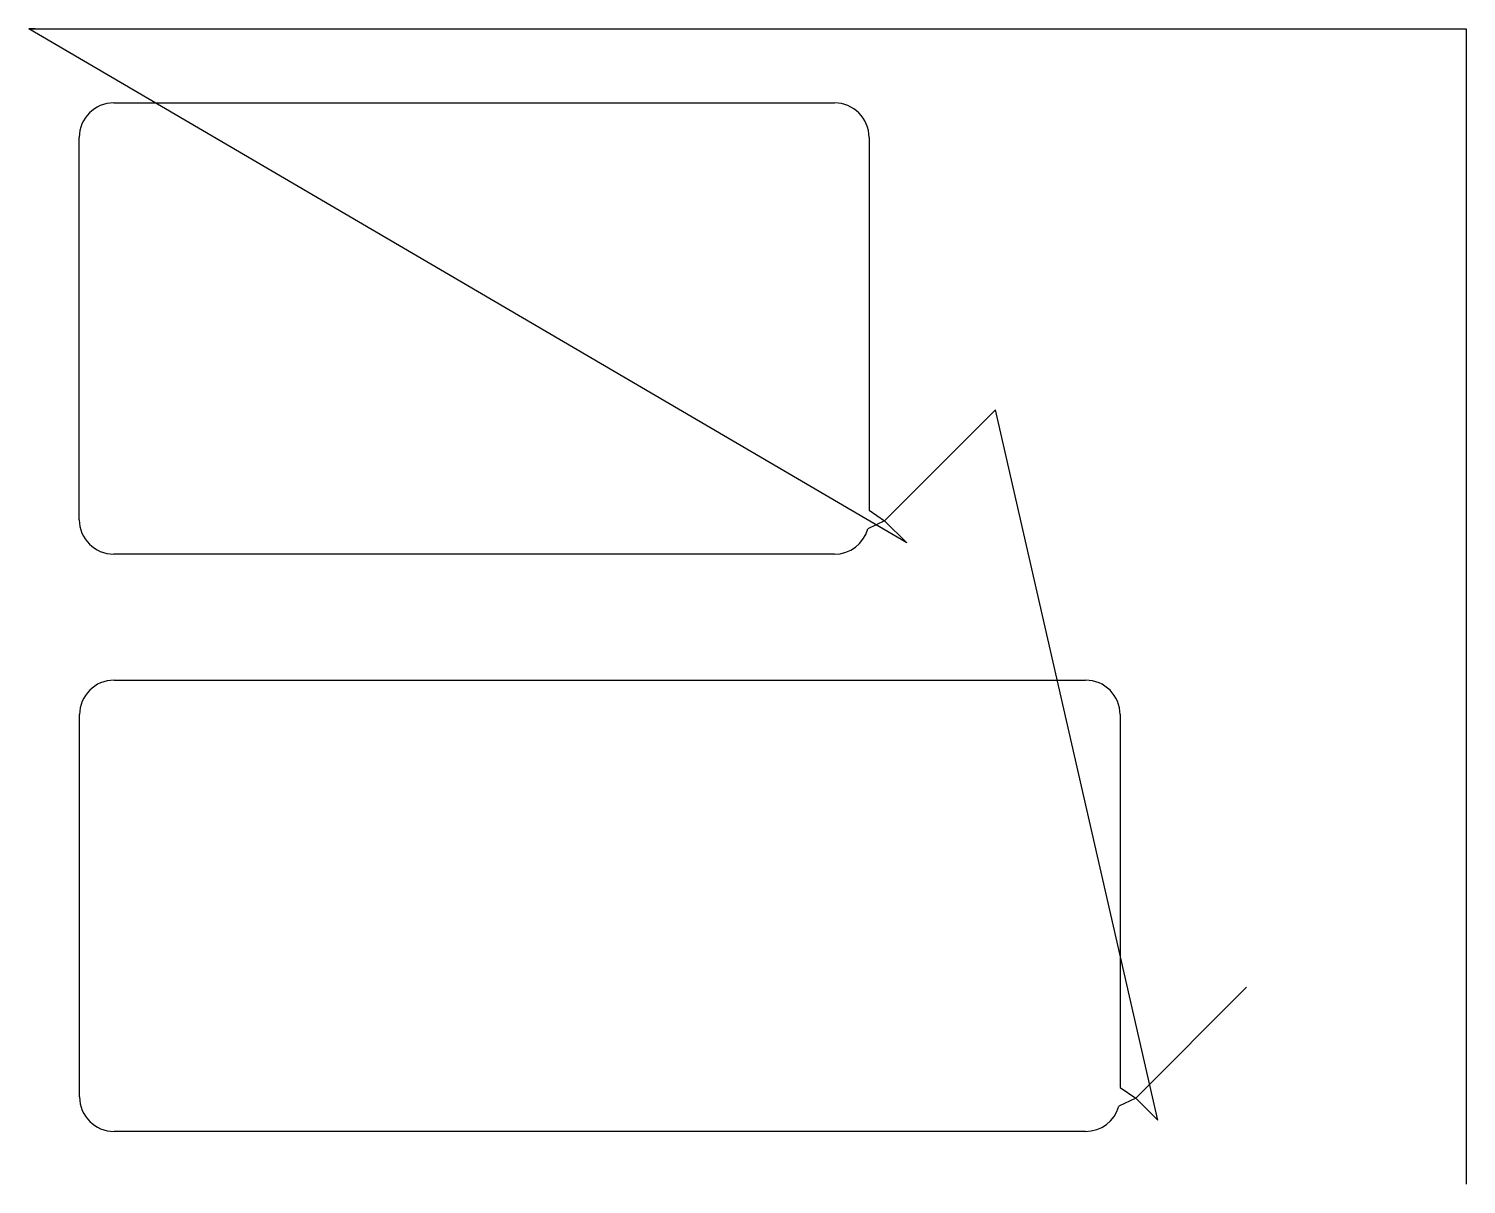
# Model space of a CAD drawing. Header units: metres. Extents: x 0 to 229, y 311 to 495.
import ezdxf

# ---------------------------------------------------------------- set-up
doc = ezdxf.new("R2010")
doc.units = ezdxf.units.M

msp = doc.modelspace()

# ---------------------------------------------------------------- linework, layer by layer
at = {"layer": 'TOOL_0'}
for p, q in [((140.084, 412.958), (0, 494.986)), ((0, 494.986), (1, 494.986)), ((1, 494.986), (0, 494.986)), ((0, 494.986), (1, 494.986)), ((1, 494.986), (229.333, 494.986)), ((229.333, 494.986), (229.333, 311.628)), ((13.556, 483.161), (128.556, 483.161)), ((8.056, 416.661), (8.056, 477.661)), ((134.056, 477.661), (134.056, 418.168)), ((154.226, 434.172), (136.548, 416.494)), ((180.138, 320.85), (154.226, 434.172)), ((134.056, 418.168), (136.548, 416.494)), ((136.548, 416.494), (133.852, 415.175)), ((136.548, 416.494), (140.084, 412.958)), ((128.556, 411.161), (13.556, 411.161)), ((13.61, 391.053), (168.61, 391.053)), ((8.11, 324.553), (8.11, 385.553)), ((174.11, 385.553), (174.11, 326.06)), ((194.28, 342.064), (176.602, 324.386)), ((174.11, 326.06), (176.602, 324.386)), ((176.602, 324.386), (173.906, 323.067)), ((176.602, 324.386), (180.138, 320.85)), ((168.61, 319.053), (13.61, 319.053)), ((229.333, 311.628), (229.333, 310.628))]:
    msp.add_line(p, q, dxfattribs=at)
for centre, start, end in [((13.556, 477.661), 90, 180), ((128.556, 477.661), 0, 90), ((13.556, 416.661), 180, 270), ((128.557, 416.661), 269.98958, 344.32364), ((13.61, 385.553), 90, 180), ((168.61, 385.553), 0, 90), ((13.61, 324.553), 180, 270), ((168.611, 324.553), 269.98958, 344.32364)]:
    msp.add_arc(centre, 5.5, start, end, dxfattribs=at)

doc.saveas('drawing.dxf')
